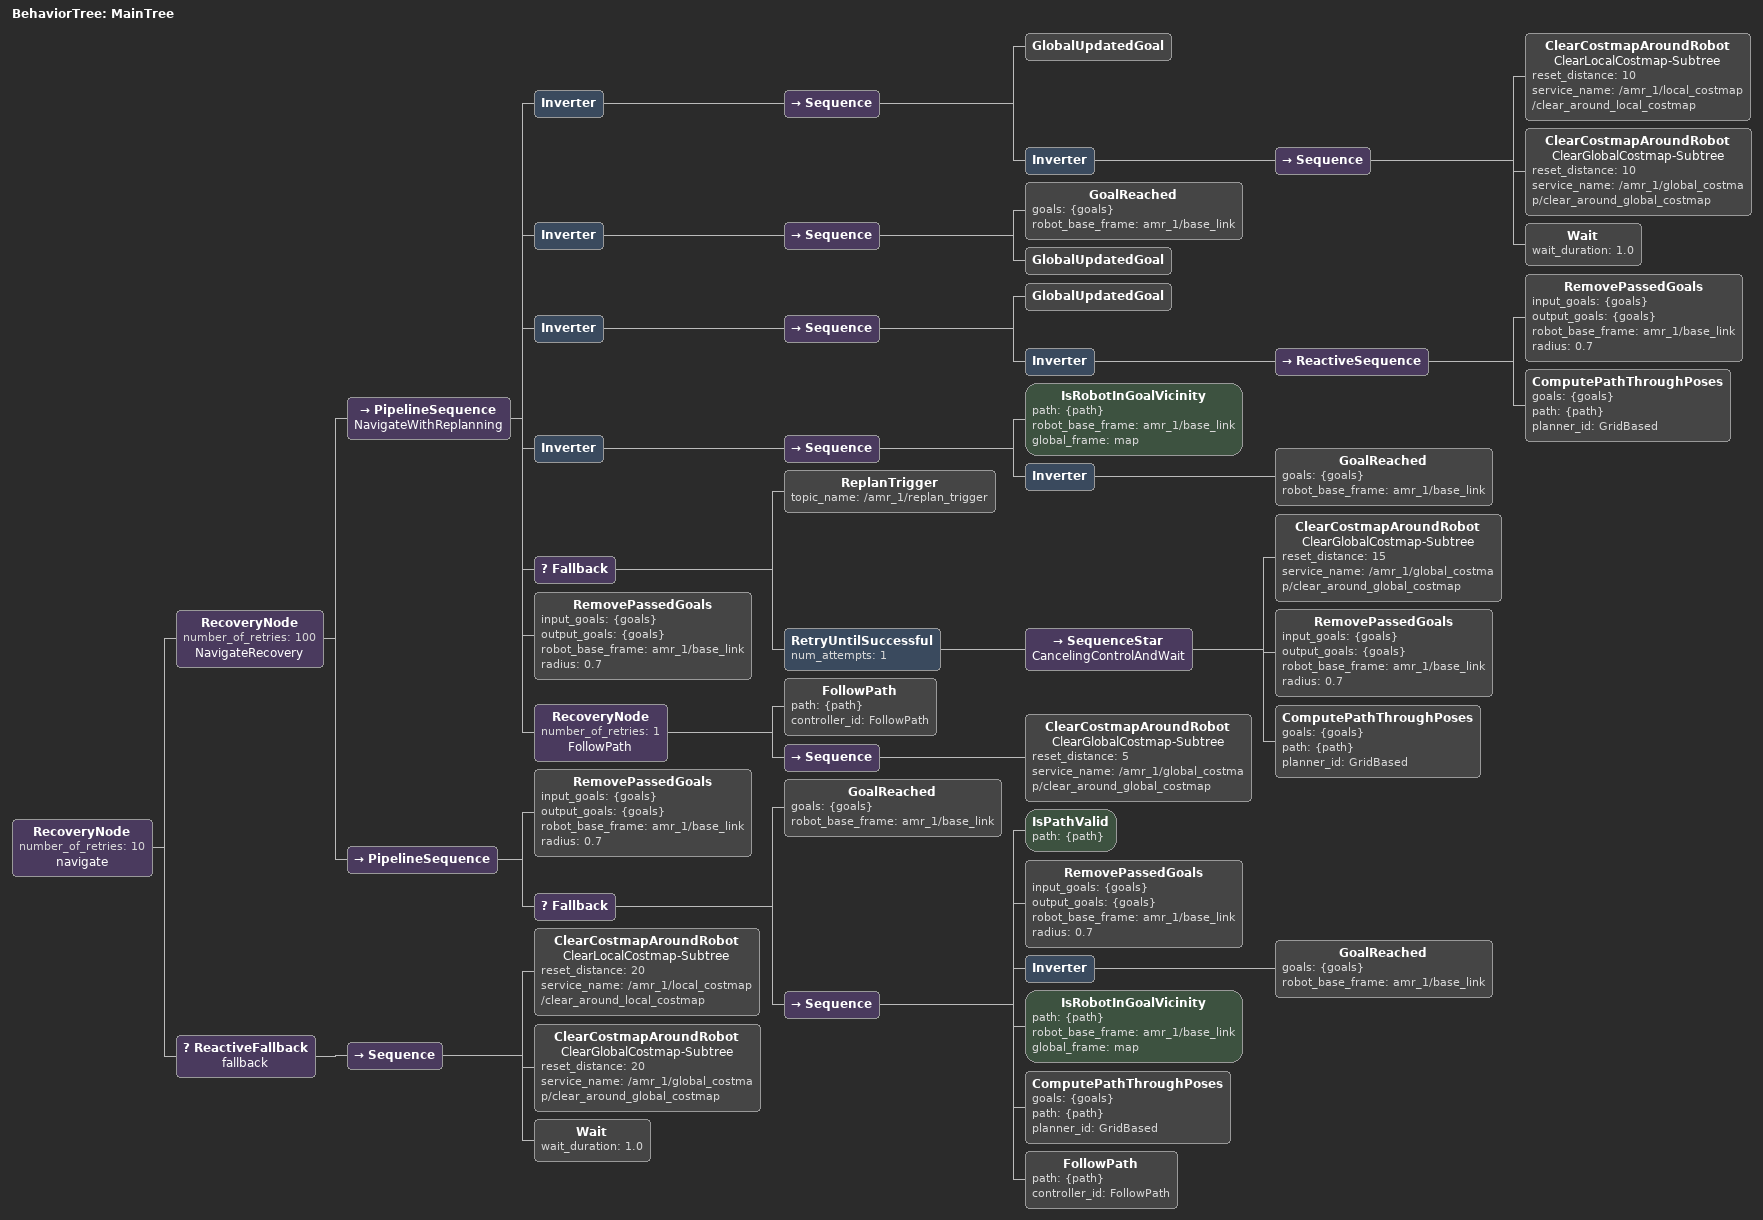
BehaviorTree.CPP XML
<root main_tree_to_execute="MainTree">
  <BehaviorTree ID="MainTree">
    <RecoveryNode number_of_retries="10" name="navigate">
      <RecoveryNode number_of_retries="100" name="NavigateRecovery">
        <PipelineSequence name="NavigateWithReplanning">
          <Inverter>
            <Sequence>
              <GlobalUpdatedGoal/>
              <Inverter>
                <Sequence>
                  <ClearCostmapAroundRobot name="ClearLocalCostmap-Subtree" reset_distance="10" service_name="/amr_1/local_costmap/clear_around_local_costmap"/>
                  <ClearCostmapAroundRobot name="ClearGlobalCostmap-Subtree" reset_distance="10" service_name="/amr_1/global_costmap/clear_around_global_costmap"/>
                  <Wait wait_duration="1.0"/>
                </Sequence>
              </Inverter>
            </Sequence>
          </Inverter>
          <Inverter>
            <Sequence>
                <GoalReached goals="{goals}" robot_base_frame="amr_1/base_link"/>
              <GlobalUpdatedGoal/>
            </Sequence>
          </Inverter>
          <Inverter>
            <Sequence>
              <GlobalUpdatedGoal/>
              <Inverter>
                <ReactiveSequence>
                  <RemovePassedGoals input_goals="{goals}" output_goals="{goals}" robot_base_frame="amr_1/base_link" radius="0.7" />
                  <ComputePathThroughPoses goals="{goals}" path="{path}" planner_id="GridBased"/>
                </ReactiveSequence>
              </Inverter>
            </Sequence>
          </Inverter>
          <Inverter>
            <Sequence>
              <IsRobotInGoalVicinity path="{path}" robot_base_frame="amr_1/base_link" global_frame="map"/>
              <Inverter>
                  <GoalReached goals="{goals}" robot_base_frame="amr_1/base_link"/>
              </Inverter>
            </Sequence>
          </Inverter>
            <Fallback>
              <ReplanTrigger topic_name="/amr_1/replan_trigger" />
              <RetryUntilSuccessful num_attempts="1">
                <SequenceStar name="CancelingControlAndWait">
                  <ClearCostmapAroundRobot name="ClearGlobalCostmap-Subtree" reset_distance="15" service_name="/amr_1/global_costmap/clear_around_global_costmap"/>
                  <!--CancelControl name="ControlCancel"/-->
                  <!--Wait wait_duration="1.0"/-->
                  <RemovePassedGoals input_goals="{goals}" output_goals="{goals}" robot_base_frame="amr_1/base_link"  radius="0.7"/>
                  <ComputePathThroughPoses goals="{goals}" path="{path}" planner_id="GridBased" />
                </SequenceStar>
              </RetryUntilSuccessful>
            </Fallback>
          <RemovePassedGoals input_goals="{goals}" output_goals="{goals}" robot_base_frame="amr_1/base_link"  radius="0.7"/>
          <RecoveryNode number_of_retries="1" name="FollowPath">
            <FollowPath path="{path}" controller_id="FollowPath" />
            <Sequence>
              <ClearCostmapAroundRobot name="ClearGlobalCostmap-Subtree" reset_distance="5" service_name="/amr_1/global_costmap/clear_around_global_costmap"/>
              <!--Wait wait_duration="2.0"/-->
            </Sequence>
          </RecoveryNode>`
        </PipelineSequence>
        <PipelineSequence>
        <RemovePassedGoals input_goals="{goals}" output_goals="{goals}" robot_base_frame="amr_1/base_link"  radius="0.7"/>
          <Fallback>
              <GoalReached goals="{goals}" robot_base_frame="amr_1/base_link"/>
              <Sequence>
                <IsPathValid path="{path}"/>
                <RemovePassedGoals input_goals="{goals}" output_goals="{goals}" robot_base_frame="amr_1/base_link"  radius="0.7" />
                  <Inverter>
                    <GoalReached goals="{goals}" robot_base_frame="amr_1/base_link"/>
                  </Inverter>
                 <IsRobotInGoalVicinity path="{path}" robot_base_frame="amr_1/base_link" global_frame="map"/>
                 <ComputePathThroughPoses goals="{goals}" path="{path}" planner_id="GridBased" />
                <FollowPath path="{path}" controller_id="FollowPath" />
              </Sequence>
          </Fallback>
        </PipelineSequence>
      </RecoveryNode>
      <ReactiveFallback name="fallback">
        <Sequence>
          <ClearCostmapAroundRobot name="ClearLocalCostmap-Subtree" reset_distance="20" service_name="/amr_1/local_costmap/clear_around_local_costmap"/>
          <ClearCostmapAroundRobot name="ClearGlobalCostmap-Subtree" reset_distance="20" service_name="/amr_1/global_costmap/clear_around_global_costmap"/>
          <Wait wait_duration="1.0"/>
        </Sequence>
      </ReactiveFallback>
    </RecoveryNode>
  </BehaviorTree>
</root>
